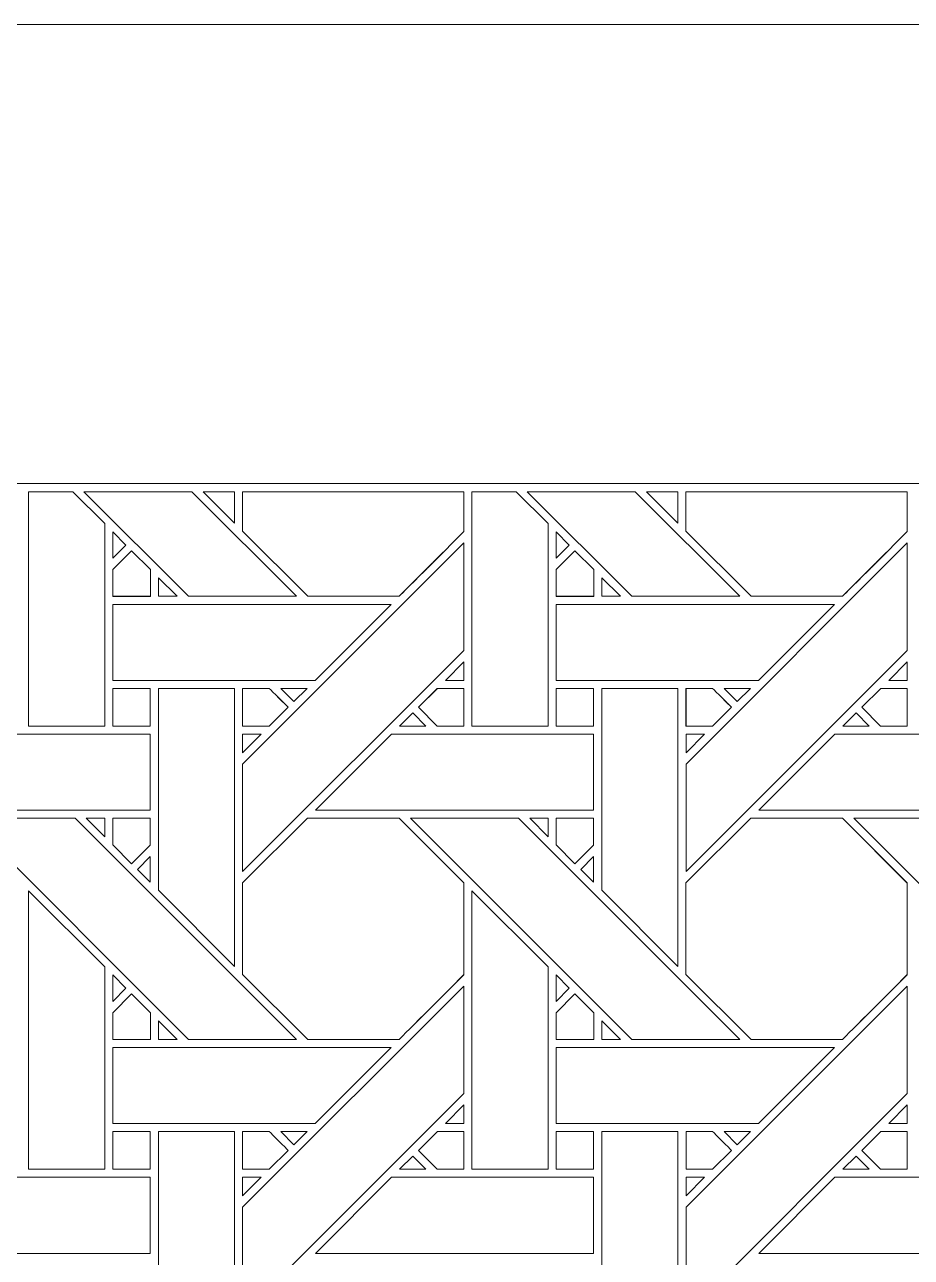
# Model space of a CAD drawing. Header units: inches. Extents: x 2.4 to 22.4, y -0.9 to 19.1.
# Drawn here: x 10.256 to 12.154, y 16.456 to 19.095 of the extents above; entities that cross this region are included whole.
import ezdxf

# ---------------------------------------------------------------- set-up
doc = ezdxf.new("R2010")
doc.units = ezdxf.units.IN
doc.header["$MEASUREMENT"] = 0
doc.layers.add('Design', color=7, linetype='Continuous', lineweight=0)

msp = doc.modelspace()

# ---------------------------------------------------------------- linework, layer by layer
at = {"layer": 'Design'}
for points, knots in [([(2.3829, 19.0948), (2.3829, 19.0948), (2.3829, -0.9052), (2.3829, -0.9052), (2.3829, -0.9052), (22.3829, -0.9052), (22.3829, -0.9052), (22.3829, -0.9052), (22.3829, 19.0948), (22.3829, 19.0948), (22.3829, 19.0948), (2.3829, 19.0948), (2.3829, 19.0948)], [0, 0, 0, 0, 1, 1, 1, 2, 2, 2, 3, 3, 3, 4, 4, 4, 4]), ([(3.3653, 18.1123), (3.3653, 18.1123), (3.3653, 0.0772), (3.3653, 0.0772), (3.3653, 0.0772), (21.4004, 0.0772), (21.4004, 0.0772), (21.4004, 0.0772), (21.4004, 18.1123), (21.4004, 18.1123), (21.4004, 18.1123), (3.3653, 18.1123), (3.3653, 18.1123)], [0, 0, 0, 0, 1, 1, 1, 2, 2, 2, 3, 3, 3, 4, 4, 4, 4]), ([(10.3594, 18.0948), (10.3594, 18.0948), (10.4278, 18.0267), (10.4278, 18.0267), (10.4278, 18.0267), (10.4278, 17.593), (10.4278, 17.593), (10.4278, 17.593), (10.265, 17.593), (10.265, 17.593), (10.265, 17.593), (10.265, 18.0948), (10.265, 18.0948), (10.265, 18.0948), (10.3594, 18.0948), (10.3594, 18.0948)], [0, 0, 0, 0, 1, 1, 1, 2, 2, 2, 3, 3, 3, 4, 4, 4, 5, 5, 5, 5]), ([(10.838, 17.871), (10.838, 17.871), (10.6069, 17.871), (10.6069, 17.871), (10.6069, 17.871), (10.3832, 18.0948), (10.3832, 18.0948), (10.3832, 18.0948), (10.6141, 18.0948), (10.6141, 18.0948), (10.6141, 18.0948), (10.838, 17.871), (10.838, 17.871)], [0, 0, 0, 0, 1, 1, 1, 2, 2, 2, 3, 3, 3, 4, 4, 4, 4]), ([(10.7058, 18.0948), (10.7058, 18.0948), (10.7058, 18.0274), (10.7058, 18.0274), (10.7058, 18.0274), (10.6384, 18.0948), (10.6384, 18.0948), (10.6384, 18.0948), (10.7058, 18.0948), (10.7058, 18.0948)], [0, 0, 0, 0, 1, 1, 1, 2, 2, 2, 3, 3, 3, 3]), ([(11.1966, 18.0098), (11.1788, 17.9919), (11.0668, 17.8801), (11.0579, 17.8711), (11.0579, 17.8711), (10.8621, 17.8711), (10.8621, 17.8711), (10.8621, 17.8711), (10.7229, 18.0104), (10.7229, 18.0104), (10.7229, 18.0104), (10.7229, 18.0948), (10.7229, 18.0948), (10.7229, 18.0948), (11.1966, 18.0948), (11.1966, 18.0948), (11.1966, 18.0948), (11.1966, 18.0098), (11.1966, 18.0098)], [0, 0, 0, 0, 1, 1, 1, 2, 2, 2, 3, 3, 3, 4, 4, 4, 5, 5, 5, 6, 6, 6, 6]), ([(11.1966, 18.0948), (11.1966, 18.0948), (11.1966, 18.0097), (11.1966, 18.0097), (11.1784, 17.9914), (11.0666, 17.8797), (11.0579, 17.871), (11.0579, 17.871), (10.8622, 17.871), (10.8622, 17.871), (10.8622, 17.871), (10.7229, 18.0102), (10.7229, 18.0102), (10.7229, 18.0102), (10.7229, 18.0948), (10.7229, 18.0948), (10.7229, 18.0948), (11.1966, 18.0948), (11.1966, 18.0948)], [0, 0, 0, 0, 1, 1, 1, 2, 2, 2, 3, 3, 3, 4, 4, 4, 5, 5, 5, 6, 6, 6, 6]), ([(11.3082, 18.0948), (11.3082, 18.0948), (11.3765, 18.0267), (11.3765, 18.0267), (11.3765, 18.0267), (11.3765, 17.593), (11.3765, 17.593), (11.3765, 17.593), (11.2137, 17.593), (11.2137, 17.593), (11.2137, 17.593), (11.2137, 18.0948), (11.2137, 18.0948), (11.2137, 18.0948), (11.3082, 18.0948), (11.3082, 18.0948)], [0, 0, 0, 0, 1, 1, 1, 2, 2, 2, 3, 3, 3, 4, 4, 4, 5, 5, 5, 5]), ([(11.7867, 17.871), (11.7867, 17.871), (11.5556, 17.871), (11.5556, 17.871), (11.5556, 17.871), (11.3319, 18.0948), (11.3319, 18.0948), (11.3319, 18.0948), (11.5629, 18.0948), (11.5629, 18.0948), (11.5629, 18.0948), (11.7867, 17.871), (11.7867, 17.871)], [0, 0, 0, 0, 1, 1, 1, 2, 2, 2, 3, 3, 3, 4, 4, 4, 4]), ([(11.6545, 18.0948), (11.6545, 18.0948), (11.6545, 18.0274), (11.6545, 18.0274), (11.6545, 18.0274), (11.5871, 18.0948), (11.5871, 18.0948), (11.5871, 18.0948), (11.6545, 18.0948), (11.6545, 18.0948)], [0, 0, 0, 0, 1, 1, 1, 2, 2, 2, 3, 3, 3, 3]), ([(12.1453, 18.0098), (12.1275, 17.9919), (12.0156, 17.8801), (12.0066, 17.8711), (12.0066, 17.8711), (11.8109, 17.8711), (11.8109, 17.8711), (11.8109, 17.8711), (11.6716, 18.0104), (11.6716, 18.0104), (11.6716, 18.0104), (11.6716, 18.0948), (11.6716, 18.0948), (11.6716, 18.0948), (12.1453, 18.0948), (12.1453, 18.0948), (12.1453, 18.0948), (12.1453, 18.0098), (12.1453, 18.0098)], [0, 0, 0, 0, 1, 1, 1, 2, 2, 2, 3, 3, 3, 4, 4, 4, 5, 5, 5, 6, 6, 6, 6]), ([(12.1453, 18.0948), (12.1453, 18.0948), (12.1453, 18.0097), (12.1453, 18.0097), (12.1272, 17.9914), (12.0154, 17.8797), (12.0066, 17.871), (12.0066, 17.871), (11.8109, 17.871), (11.8109, 17.871), (11.8109, 17.871), (11.6716, 18.0102), (11.6716, 18.0102), (11.6716, 18.0102), (11.6716, 18.0948), (11.6716, 18.0948), (11.6716, 18.0948), (12.1453, 18.0948), (12.1453, 18.0948)], [0, 0, 0, 0, 1, 1, 1, 2, 2, 2, 3, 3, 3, 4, 4, 4, 5, 5, 5, 6, 6, 6, 6]), ([(10.4451, 17.9524), (10.4451, 17.9524), (10.4451, 18.0092), (10.4451, 18.0092), (10.4451, 18.0092), (10.4733, 17.9806), (10.4733, 17.9806), (10.4733, 17.9806), (10.4451, 17.9524), (10.4451, 17.9524)], [0, 0, 0, 0, 1, 1, 1, 2, 2, 2, 3, 3, 3, 3]), ([(11.3938, 17.9524), (11.3938, 17.9524), (11.3938, 18.0092), (11.3938, 18.0092), (11.3938, 18.0092), (11.422, 17.9806), (11.422, 17.9806), (11.422, 17.9806), (11.3938, 17.9524), (11.3938, 17.9524)], [0, 0, 0, 0, 1, 1, 1, 2, 2, 2, 3, 3, 3, 3]), ([(11.1966, 17.7552), (11.1966, 17.7552), (10.7229, 17.2815), (10.7229, 17.2815), (10.7229, 17.2815), (10.7229, 17.5116), (10.7229, 17.5116), (10.7229, 17.5116), (11.1966, 17.9852), (11.1966, 17.9852), (11.1966, 17.9852), (11.1966, 17.7552), (11.1966, 17.7552)], [0, 0, 0, 0, 1, 1, 1, 2, 2, 2, 3, 3, 3, 4, 4, 4, 4]), ([(12.1453, 17.7552), (12.1453, 17.7552), (11.6717, 17.2815), (11.6717, 17.2815), (11.6717, 17.2815), (11.6717, 17.5116), (11.6717, 17.5116), (11.6717, 17.5116), (12.1453, 17.9852), (12.1453, 17.9852), (12.1453, 17.9852), (12.1453, 17.7552), (12.1453, 17.7552)], [0, 0, 0, 0, 1, 1, 1, 2, 2, 2, 3, 3, 3, 4, 4, 4, 4]), ([(10.445, 17.8709), (10.445, 17.8709), (10.445, 17.9282), (10.445, 17.9282), (10.445, 17.9282), (10.4854, 17.9685), (10.4854, 17.9685), (10.4854, 17.9685), (10.5257, 17.9282), (10.5257, 17.9282), (10.5257, 17.9282), (10.5257, 17.8709), (10.5257, 17.8709), (10.5257, 17.8709), (10.445, 17.8709), (10.445, 17.8709)], [0, 0, 0, 0, 1, 1, 1, 2, 2, 2, 3, 3, 3, 4, 4, 4, 5, 5, 5, 5]), ([(10.4854, 17.9683), (10.4854, 17.9683), (10.5258, 17.928), (10.5258, 17.928), (10.5258, 17.928), (10.5258, 17.8707), (10.5258, 17.8707), (10.5258, 17.8707), (10.4451, 17.8707), (10.4451, 17.8707), (10.4451, 17.8707), (10.4451, 17.928), (10.4451, 17.928), (10.4451, 17.928), (10.4854, 17.9683), (10.4854, 17.9683)], [0, 0, 0, 0, 1, 1, 1, 2, 2, 2, 3, 3, 3, 4, 4, 4, 5, 5, 5, 5]), ([(11.3938, 17.8709), (11.3938, 17.8709), (11.3938, 17.9282), (11.3938, 17.9282), (11.3938, 17.9282), (11.4341, 17.9685), (11.4341, 17.9685), (11.4341, 17.9685), (11.4744, 17.9282), (11.4744, 17.9282), (11.4744, 17.9282), (11.4744, 17.8709), (11.4744, 17.8709), (11.4744, 17.8709), (11.3938, 17.8709), (11.3938, 17.8709)], [0, 0, 0, 0, 1, 1, 1, 2, 2, 2, 3, 3, 3, 4, 4, 4, 5, 5, 5, 5]), ([(11.4341, 17.9683), (11.4341, 17.9683), (11.4745, 17.928), (11.4745, 17.928), (11.4745, 17.928), (11.4745, 17.8707), (11.4745, 17.8707), (11.4745, 17.8707), (11.3938, 17.8707), (11.3938, 17.8707), (11.3938, 17.8707), (11.3938, 17.928), (11.3938, 17.928), (11.3938, 17.928), (11.4341, 17.9683), (11.4341, 17.9683)], [0, 0, 0, 0, 1, 1, 1, 2, 2, 2, 3, 3, 3, 4, 4, 4, 5, 5, 5, 5]), ([(10.543, 17.871), (10.543, 17.871), (10.543, 17.9107), (10.543, 17.9107), (10.543, 17.9107), (10.5827, 17.871), (10.5827, 17.871), (10.5827, 17.871), (10.543, 17.871), (10.543, 17.871)], [0, 0, 0, 0, 1, 1, 1, 2, 2, 2, 3, 3, 3, 3]), ([(11.4917, 17.871), (11.4917, 17.871), (11.4917, 17.9107), (11.4917, 17.9107), (11.4917, 17.9107), (11.5314, 17.871), (11.5314, 17.871), (11.5314, 17.871), (11.4917, 17.871), (11.4917, 17.871)], [0, 0, 0, 0, 1, 1, 1, 2, 2, 2, 3, 3, 3, 3]), ([(11.0408, 17.8537), (11.0408, 17.8537), (10.8781, 17.691), (10.8781, 17.691), (10.8781, 17.691), (10.4451, 17.691), (10.4451, 17.691), (10.4451, 17.691), (10.4451, 17.8537), (10.4451, 17.8537), (10.4451, 17.8537), (11.0408, 17.8537), (11.0408, 17.8537)], [0, 0, 0, 0, 1, 1, 1, 2, 2, 2, 3, 3, 3, 4, 4, 4, 4]), ([(11.9895, 17.8537), (11.9895, 17.8537), (11.8268, 17.691), (11.8268, 17.691), (11.8268, 17.691), (11.3938, 17.691), (11.3938, 17.691), (11.3938, 17.691), (11.3938, 17.8537), (11.3938, 17.8537), (11.3938, 17.8537), (11.9895, 17.8537), (11.9895, 17.8537)], [0, 0, 0, 0, 1, 1, 1, 2, 2, 2, 3, 3, 3, 4, 4, 4, 4]), ([(11.1966, 17.691), (11.1966, 17.691), (11.1568, 17.691), (11.1568, 17.691), (11.1568, 17.691), (11.1966, 17.7308), (11.1966, 17.7308), (11.1966, 17.7308), (11.1966, 17.691), (11.1966, 17.691)], [0, 0, 0, 0, 1, 1, 1, 2, 2, 2, 3, 3, 3, 3]), ([(12.1056, 17.691), (12.1056, 17.691), (12.1453, 17.7308), (12.1453, 17.7308), (12.1453, 17.7308), (12.1453, 17.691), (12.1453, 17.691), (12.1453, 17.691), (12.1056, 17.691), (12.1056, 17.691)], [0, 0, 0, 0, 1, 1, 1, 2, 2, 2, 3, 3, 3, 3]), ([(10.445, 17.5931), (10.445, 17.5931), (10.445, 17.6739), (10.445, 17.6739), (10.445, 17.6739), (10.5253, 17.6739), (10.5253, 17.6739), (10.5253, 17.6739), (10.5253, 17.5931), (10.5253, 17.5931), (10.5253, 17.5931), (10.445, 17.5931), (10.445, 17.5931)], [0, 0, 0, 0, 1, 1, 1, 2, 2, 2, 3, 3, 3, 4, 4, 4, 4]), ([(10.5253, 17.593), (10.5253, 17.593), (10.4451, 17.593), (10.4451, 17.593), (10.4451, 17.593), (10.4451, 17.6737), (10.4451, 17.6737), (10.4451, 17.6737), (10.5253, 17.6737), (10.5253, 17.6737), (10.5253, 17.6737), (10.5253, 17.593), (10.5253, 17.593)], [0, 0, 0, 0, 1, 1, 1, 2, 2, 2, 3, 3, 3, 4, 4, 4, 4]), ([(10.5429, 17.2416), (10.5429, 17.2416), (10.5429, 17.6737), (10.5429, 17.6737), (10.5429, 17.6737), (10.7058, 17.6737), (10.7058, 17.6737), (10.7058, 17.6737), (10.7058, 17.0786), (10.7058, 17.0786), (10.7058, 17.0786), (10.5429, 17.2416), (10.5429, 17.2416)], [0, 0, 0, 0, 1, 1, 1, 2, 2, 2, 3, 3, 3, 4, 4, 4, 4]), ([(10.7229, 17.5931), (10.7229, 17.5931), (10.7229, 17.6739), (10.7229, 17.6739), (10.7229, 17.6739), (10.78, 17.6739), (10.78, 17.6739), (10.7851, 17.6688), (10.8159, 17.638), (10.8203, 17.6335), (10.8203, 17.6335), (10.7799, 17.5931), (10.7799, 17.5931), (10.7799, 17.5931), (10.7229, 17.5931), (10.7229, 17.5931)], [0, 0, 0, 0, 1, 1, 1, 2, 2, 2, 3, 3, 3, 4, 4, 4, 5, 5, 5, 5]), ([(10.8203, 17.6334), (10.8203, 17.6334), (10.7799, 17.593), (10.7799, 17.593), (10.7799, 17.593), (10.7229, 17.593), (10.7229, 17.593), (10.7229, 17.593), (10.7229, 17.6737), (10.7229, 17.6737), (10.7229, 17.6737), (10.78, 17.6737), (10.78, 17.6737), (10.7852, 17.6685), (10.816, 17.6377), (10.8203, 17.6334)], [0, 0, 0, 0, 1, 1, 1, 2, 2, 2, 3, 3, 3, 4, 4, 4, 5, 5, 5, 5]), ([(10.8044, 17.6737), (10.8044, 17.6737), (10.8608, 17.6737), (10.8608, 17.6737), (10.8608, 17.6737), (10.8325, 17.6456), (10.8325, 17.6456), (10.8325, 17.6456), (10.8044, 17.6737), (10.8044, 17.6737)], [0, 0, 0, 0, 1, 1, 1, 2, 2, 2, 3, 3, 3, 3]), ([(11.1395, 17.5931), (11.1395, 17.5931), (11.0991, 17.6335), (11.0991, 17.6335), (11.0991, 17.6335), (11.1395, 17.6739), (11.1395, 17.6739), (11.1395, 17.6739), (11.1966, 17.6739), (11.1966, 17.6739), (11.1966, 17.6739), (11.1966, 17.5931), (11.1966, 17.5931), (11.1966, 17.5931), (11.1395, 17.5931), (11.1395, 17.5931)], [0, 0, 0, 0, 1, 1, 1, 2, 2, 2, 3, 3, 3, 4, 4, 4, 5, 5, 5, 5]), ([(11.0991, 17.6333), (11.0991, 17.6333), (11.1396, 17.6738), (11.1396, 17.6738), (11.1396, 17.6738), (11.1966, 17.6738), (11.1966, 17.6738), (11.1966, 17.6738), (11.1966, 17.593), (11.1966, 17.593), (11.1966, 17.593), (11.1395, 17.593), (11.1395, 17.593), (11.1395, 17.593), (11.0991, 17.6333), (11.0991, 17.6333)], [0, 0, 0, 0, 1, 1, 1, 2, 2, 2, 3, 3, 3, 4, 4, 4, 5, 5, 5, 5]), ([(11.3938, 17.5931), (11.3938, 17.5931), (11.3938, 17.6739), (11.3938, 17.6739), (11.3938, 17.6739), (11.474, 17.6739), (11.474, 17.6739), (11.474, 17.6739), (11.474, 17.5931), (11.474, 17.5931), (11.474, 17.5931), (11.3938, 17.5931), (11.3938, 17.5931)], [0, 0, 0, 0, 1, 1, 1, 2, 2, 2, 3, 3, 3, 4, 4, 4, 4]), ([(11.4741, 17.593), (11.4741, 17.593), (11.3938, 17.593), (11.3938, 17.593), (11.3938, 17.593), (11.3938, 17.6737), (11.3938, 17.6737), (11.3938, 17.6737), (11.4741, 17.6737), (11.4741, 17.6737), (11.4741, 17.6737), (11.4741, 17.593), (11.4741, 17.593)], [0, 0, 0, 0, 1, 1, 1, 2, 2, 2, 3, 3, 3, 4, 4, 4, 4]), ([(11.4916, 17.2415), (11.4916, 17.2415), (11.4916, 17.6737), (11.4916, 17.6737), (11.4916, 17.6737), (11.6545, 17.6737), (11.6545, 17.6737), (11.6545, 17.6737), (11.6545, 17.0786), (11.6545, 17.0786), (11.6545, 17.0786), (11.4916, 17.2415), (11.4916, 17.2415)], [0, 0, 0, 0, 1, 1, 1, 2, 2, 2, 3, 3, 3, 4, 4, 4, 4]), ([(11.6716, 17.5931), (11.6716, 17.5931), (11.6716, 17.6739), (11.6716, 17.6739), (11.6716, 17.6739), (11.7287, 17.6739), (11.7287, 17.6739), (11.7338, 17.6688), (11.7646, 17.638), (11.769, 17.6335), (11.769, 17.6335), (11.7286, 17.5931), (11.7286, 17.5931), (11.7286, 17.5931), (11.6716, 17.5931), (11.6716, 17.5931)], [0, 0, 0, 0, 1, 1, 1, 2, 2, 2, 3, 3, 3, 4, 4, 4, 5, 5, 5, 5]), ([(11.7691, 17.6334), (11.7691, 17.6334), (11.7286, 17.593), (11.7286, 17.593), (11.7286, 17.593), (11.6717, 17.593), (11.6717, 17.593), (11.6717, 17.593), (11.6717, 17.6737), (11.6717, 17.6737), (11.6717, 17.6737), (11.7287, 17.6737), (11.7287, 17.6737), (11.7339, 17.6686), (11.7646, 17.6378), (11.7691, 17.6334)], [0, 0, 0, 0, 1, 1, 1, 2, 2, 2, 3, 3, 3, 4, 4, 4, 5, 5, 5, 5]), ([(11.7531, 17.6737), (11.7531, 17.6737), (11.8096, 17.6737), (11.8096, 17.6737), (11.8096, 17.6737), (11.7813, 17.6456), (11.7813, 17.6456), (11.7813, 17.6456), (11.7531, 17.6737), (11.7531, 17.6737)], [0, 0, 0, 0, 1, 1, 1, 2, 2, 2, 3, 3, 3, 3]), ([(12.0882, 17.5931), (12.0882, 17.5931), (12.0478, 17.6335), (12.0478, 17.6335), (12.0478, 17.6335), (12.0883, 17.6739), (12.0883, 17.6739), (12.0883, 17.6739), (12.1453, 17.6739), (12.1453, 17.6739), (12.1453, 17.6739), (12.1453, 17.5931), (12.1453, 17.5931), (12.1453, 17.5931), (12.0882, 17.5931), (12.0882, 17.5931)], [0, 0, 0, 0, 1, 1, 1, 2, 2, 2, 3, 3, 3, 4, 4, 4, 5, 5, 5, 5]), ([(12.1453, 17.593), (12.1453, 17.593), (12.0882, 17.593), (12.0882, 17.593), (12.0882, 17.593), (12.0479, 17.6333), (12.0479, 17.6333), (12.0479, 17.6333), (12.0883, 17.6738), (12.0883, 17.6738), (12.0883, 17.6738), (12.1453, 17.6738), (12.1453, 17.6738), (12.1453, 17.6738), (12.1453, 17.593), (12.1453, 17.593)], [0, 0, 0, 0, 1, 1, 1, 2, 2, 2, 3, 3, 3, 4, 4, 4, 5, 5, 5, 5]), ([(11.1153, 17.593), (11.1153, 17.593), (11.0588, 17.593), (11.0588, 17.593), (11.0588, 17.593), (11.087, 17.6212), (11.087, 17.6212), (11.087, 17.6212), (11.1153, 17.593), (11.1153, 17.593)], [0, 0, 0, 0, 1, 1, 1, 2, 2, 2, 3, 3, 3, 3]), ([(12.0075, 17.593), (12.0075, 17.593), (12.0358, 17.6212), (12.0358, 17.6212), (12.0358, 17.6212), (12.064, 17.593), (12.064, 17.593), (12.064, 17.593), (12.0075, 17.593), (12.0075, 17.593)], [0, 0, 0, 0, 1, 1, 1, 2, 2, 2, 3, 3, 3, 3]), ([(10.5253, 17.5758), (10.5253, 17.5758), (10.5253, 17.413), (10.5253, 17.413), (10.5253, 17.413), (9.9301, 17.413), (9.9301, 17.413), (9.9301, 17.413), (10.0929, 17.5758), (10.0929, 17.5758), (10.0929, 17.5758), (10.5253, 17.5758), (10.5253, 17.5758)], [0, 0, 0, 0, 1, 1, 1, 2, 2, 2, 3, 3, 3, 4, 4, 4, 4]), ([(10.7628, 17.5758), (10.7628, 17.5758), (10.7229, 17.536), (10.7229, 17.536), (10.7229, 17.536), (10.7229, 17.5758), (10.7229, 17.5758), (10.7229, 17.5758), (10.7628, 17.5758), (10.7628, 17.5758)], [0, 0, 0, 0, 1, 1, 1, 2, 2, 2, 3, 3, 3, 3]), ([(11.4741, 17.5758), (11.4741, 17.5758), (11.4741, 17.413), (11.4741, 17.413), (11.4741, 17.413), (10.8788, 17.413), (10.8788, 17.413), (10.8788, 17.413), (11.0416, 17.5758), (11.0416, 17.5758), (11.0416, 17.5758), (11.4741, 17.5758), (11.4741, 17.5758)], [0, 0, 0, 0, 1, 1, 1, 2, 2, 2, 3, 3, 3, 4, 4, 4, 4]), ([(11.7115, 17.5758), (11.7115, 17.5758), (11.6717, 17.536), (11.6717, 17.536), (11.6717, 17.536), (11.6717, 17.5758), (11.6717, 17.5758), (11.6717, 17.5758), (11.7115, 17.5758), (11.7115, 17.5758)], [0, 0, 0, 0, 1, 1, 1, 2, 2, 2, 3, 3, 3, 3]), ([(12.4228, 17.5758), (12.4228, 17.5758), (12.4228, 17.413), (12.4228, 17.413), (12.4228, 17.413), (11.8275, 17.413), (11.8275, 17.413), (11.8275, 17.413), (11.9904, 17.5758), (11.9904, 17.5758), (11.9904, 17.5758), (12.4228, 17.5758), (12.4228, 17.5758)], [0, 0, 0, 0, 1, 1, 1, 2, 2, 2, 3, 3, 3, 4, 4, 4, 4]), ([(10.838, 16.9222), (10.838, 16.9222), (10.6069, 16.9222), (10.6069, 16.9222), (10.6069, 16.9222), (10.1334, 17.3959), (10.1334, 17.3959), (10.1334, 17.3959), (10.3643, 17.3959), (10.3643, 17.3959), (10.3643, 17.3959), (10.838, 16.9222), (10.838, 16.9222)], [0, 0, 0, 0, 1, 1, 1, 2, 2, 2, 3, 3, 3, 4, 4, 4, 4]), ([(10.3884, 17.3959), (10.3884, 17.3959), (10.4279, 17.3959), (10.4279, 17.3959), (10.4279, 17.3959), (10.4279, 17.356), (10.4279, 17.356), (10.4279, 17.356), (10.3884, 17.3959), (10.3884, 17.3959)], [0, 0, 0, 0, 1, 1, 1, 2, 2, 2, 3, 3, 3, 3]), ([(10.5253, 17.396), (10.5253, 17.396), (10.5253, 17.3384), (10.5253, 17.3384), (10.5253, 17.3384), (10.4853, 17.2985), (10.4853, 17.2985), (10.4853, 17.2985), (10.445, 17.3388), (10.445, 17.3388), (10.445, 17.3388), (10.445, 17.396), (10.445, 17.396), (10.445, 17.396), (10.5253, 17.396), (10.5253, 17.396)], [0, 0, 0, 0, 1, 1, 1, 2, 2, 2, 3, 3, 3, 4, 4, 4, 5, 5, 5, 5]), ([(10.4854, 17.2983), (10.4854, 17.2983), (10.4451, 17.3387), (10.4451, 17.3387), (10.4451, 17.3387), (10.4451, 17.3959), (10.4451, 17.3959), (10.4451, 17.3959), (10.5253, 17.3959), (10.5253, 17.3959), (10.5253, 17.3959), (10.5253, 17.3383), (10.5253, 17.3383), (10.5253, 17.3383), (10.4854, 17.2983), (10.4854, 17.2983)], [0, 0, 0, 0, 1, 1, 1, 2, 2, 2, 3, 3, 3, 4, 4, 4, 5, 5, 5, 5]), ([(10.8616, 17.396), (10.8616, 17.396), (11.0578, 17.396), (11.0578, 17.396), (11.0578, 17.396), (11.1966, 17.2573), (11.1966, 17.2573), (11.1966, 17.2573), (11.1966, 17.0611), (11.1966, 17.0611), (11.1788, 17.0431), (11.0668, 16.9314), (11.0579, 16.9224), (11.0579, 16.9224), (10.8621, 16.9224), (10.8621, 16.9224), (10.8621, 16.9224), (10.7229, 17.0616), (10.7229, 17.0616), (10.7229, 17.0616), (10.7229, 17.2573), (10.7229, 17.2573), (10.7229, 17.2573), (10.8616, 17.396), (10.8616, 17.396)], [0, 0, 0, 0, 1, 1, 1, 2, 2, 2, 3, 3, 3, 4, 4, 4, 5, 5, 5, 6, 6, 6, 7, 7, 7, 8, 8, 8, 8]), ([(11.1966, 17.2572), (11.1966, 17.2572), (11.1966, 17.0609), (11.1966, 17.0609), (11.1787, 17.0429), (11.0668, 16.9312), (11.0579, 16.9222), (11.0579, 16.9222), (10.8622, 16.9222), (10.8622, 16.9222), (10.8622, 16.9222), (10.7229, 17.0615), (10.7229, 17.0615), (10.7229, 17.0615), (10.7229, 17.2572), (10.7229, 17.2572), (10.7229, 17.2572), (10.8616, 17.3959), (10.8616, 17.3959), (10.8616, 17.3959), (11.0579, 17.3959), (11.0579, 17.3959), (11.0579, 17.3959), (11.1966, 17.2572), (11.1966, 17.2572)], [0, 0, 0, 0, 1, 1, 1, 2, 2, 2, 3, 3, 3, 4, 4, 4, 5, 5, 5, 6, 6, 6, 7, 7, 7, 8, 8, 8, 8]), ([(11.7867, 16.9222), (11.7867, 16.9222), (11.5557, 16.9222), (11.5557, 16.9222), (11.5557, 16.9222), (11.0821, 17.3959), (11.0821, 17.3959), (11.0821, 17.3959), (11.313, 17.3959), (11.313, 17.3959), (11.313, 17.3959), (11.7867, 16.9222), (11.7867, 16.9222)], [0, 0, 0, 0, 1, 1, 1, 2, 2, 2, 3, 3, 3, 4, 4, 4, 4]), ([(11.3372, 17.3959), (11.3372, 17.3959), (11.3766, 17.3959), (11.3766, 17.3959), (11.3766, 17.3959), (11.3766, 17.356), (11.3766, 17.356), (11.3766, 17.356), (11.3372, 17.3959), (11.3372, 17.3959)], [0, 0, 0, 0, 1, 1, 1, 2, 2, 2, 3, 3, 3, 3]), ([(11.474, 17.396), (11.474, 17.396), (11.474, 17.3384), (11.474, 17.3384), (11.474, 17.3384), (11.4341, 17.2985), (11.4341, 17.2985), (11.4341, 17.2985), (11.3938, 17.3388), (11.3938, 17.3388), (11.3938, 17.3388), (11.3938, 17.396), (11.3938, 17.396), (11.3938, 17.396), (11.474, 17.396), (11.474, 17.396)], [0, 0, 0, 0, 1, 1, 1, 2, 2, 2, 3, 3, 3, 4, 4, 4, 5, 5, 5, 5]), ([(11.4341, 17.2983), (11.4341, 17.2983), (11.3938, 17.3387), (11.3938, 17.3387), (11.3938, 17.3387), (11.3938, 17.3959), (11.3938, 17.3959), (11.3938, 17.3959), (11.4741, 17.3959), (11.4741, 17.3959), (11.4741, 17.3959), (11.4741, 17.3383), (11.4741, 17.3383), (11.4741, 17.3383), (11.4341, 17.2983), (11.4341, 17.2983)], [0, 0, 0, 0, 1, 1, 1, 2, 2, 2, 3, 3, 3, 4, 4, 4, 5, 5, 5, 5]), ([(11.8104, 17.396), (11.8104, 17.396), (12.0066, 17.396), (12.0066, 17.396), (12.0066, 17.396), (12.1453, 17.2573), (12.1453, 17.2573), (12.1453, 17.2573), (12.1453, 17.0611), (12.1453, 17.0611), (12.1275, 17.0431), (12.0156, 16.9314), (12.0066, 16.9224), (12.0066, 16.9224), (11.8109, 16.9224), (11.8109, 16.9224), (11.8109, 16.9224), (11.6716, 17.0616), (11.6716, 17.0616), (11.6716, 17.0616), (11.6716, 17.2572), (11.6716, 17.2572), (11.6716, 17.2572), (11.8104, 17.396), (11.8104, 17.396)], [0, 0, 0, 0, 1, 1, 1, 2, 2, 2, 3, 3, 3, 4, 4, 4, 5, 5, 5, 6, 6, 6, 7, 7, 7, 8, 8, 8, 8]), ([(12.1453, 17.2571), (12.1453, 17.2571), (12.1453, 17.0609), (12.1453, 17.0609), (12.1275, 17.043), (12.0156, 16.9312), (12.0066, 16.9222), (12.0066, 16.9222), (11.8109, 16.9222), (11.8109, 16.9222), (11.8109, 16.9222), (11.6716, 17.0615), (11.6716, 17.0615), (11.6716, 17.0615), (11.6716, 17.2572), (11.6716, 17.2572), (11.6716, 17.2572), (11.8104, 17.3959), (11.8104, 17.3959), (11.8104, 17.3959), (12.0066, 17.3959), (12.0066, 17.3959), (12.0066, 17.3959), (12.1453, 17.2571), (12.1453, 17.2571)], [0, 0, 0, 0, 1, 1, 1, 2, 2, 2, 3, 3, 3, 4, 4, 4, 5, 5, 5, 6, 6, 6, 7, 7, 7, 8, 8, 8, 8]), ([(12.7354, 16.9222), (12.7354, 16.9222), (12.5044, 16.9222), (12.5044, 16.9222), (12.5044, 16.9222), (12.0308, 17.3959), (12.0308, 17.3959), (12.0308, 17.3959), (12.2618, 17.3959), (12.2618, 17.3959), (12.2618, 17.3959), (12.7354, 16.9222), (12.7354, 16.9222)], [0, 0, 0, 0, 1, 1, 1, 2, 2, 2, 3, 3, 3, 4, 4, 4, 4]), ([(10.5253, 17.314), (10.5253, 17.314), (10.5253, 17.2589), (10.5253, 17.2589), (10.5253, 17.2589), (10.4976, 17.2863), (10.4976, 17.2863), (10.4976, 17.2863), (10.5253, 17.314), (10.5253, 17.314)], [0, 0, 0, 0, 1, 1, 1, 2, 2, 2, 3, 3, 3, 3]), ([(11.4741, 17.314), (11.4741, 17.314), (11.4741, 17.2589), (11.4741, 17.2589), (11.4741, 17.2589), (11.4463, 17.2863), (11.4463, 17.2863), (11.4463, 17.2863), (11.4741, 17.314), (11.4741, 17.314)], [0, 0, 0, 0, 1, 1, 1, 2, 2, 2, 3, 3, 3, 3]), ([(10.265, 16.6442), (10.265, 16.6442), (10.265, 17.2401), (10.265, 17.2401), (10.265, 17.2401), (10.4278, 17.0779), (10.4278, 17.0779), (10.4278, 17.0779), (10.4278, 16.6442), (10.4278, 16.6442), (10.4278, 16.6442), (10.265, 16.6442), (10.265, 16.6442)], [0, 0, 0, 0, 1, 1, 1, 2, 2, 2, 3, 3, 3, 4, 4, 4, 4]), ([(11.2137, 16.6442), (11.2137, 16.6442), (11.2137, 17.2401), (11.2137, 17.2401), (11.2137, 17.2401), (11.3765, 17.0779), (11.3765, 17.0779), (11.3765, 17.0779), (11.3765, 16.6442), (11.3765, 16.6442), (11.3765, 16.6442), (11.2137, 16.6442), (11.2137, 16.6442)], [0, 0, 0, 0, 1, 1, 1, 2, 2, 2, 3, 3, 3, 4, 4, 4, 4]), ([(10.4451, 17.0037), (10.4451, 17.0037), (10.4451, 17.0604), (10.4451, 17.0604), (10.4451, 17.0604), (10.4733, 17.0318), (10.4733, 17.0318), (10.4733, 17.0318), (10.4451, 17.0037), (10.4451, 17.0037)], [0, 0, 0, 0, 1, 1, 1, 2, 2, 2, 3, 3, 3, 3]), ([(11.3938, 17.0037), (11.3938, 17.0037), (11.3938, 17.0604), (11.3938, 17.0604), (11.3938, 17.0604), (11.422, 17.0318), (11.422, 17.0318), (11.422, 17.0318), (11.3938, 17.0037), (11.3938, 17.0037)], [0, 0, 0, 0, 1, 1, 1, 2, 2, 2, 3, 3, 3, 3]), ([(11.1966, 16.8065), (11.1966, 16.8065), (10.7229, 16.3328), (10.7229, 16.3328), (10.7229, 16.3328), (10.7229, 16.5629), (10.7229, 16.5629), (10.7229, 16.5629), (11.1966, 17.0365), (11.1966, 17.0365), (11.1966, 17.0365), (11.1966, 16.8065), (11.1966, 16.8065)], [0, 0, 0, 0, 1, 1, 1, 2, 2, 2, 3, 3, 3, 4, 4, 4, 4]), ([(12.1453, 16.8065), (12.1453, 16.8065), (11.6717, 16.3328), (11.6717, 16.3328), (11.6717, 16.3328), (11.6717, 16.5629), (11.6717, 16.5629), (11.6717, 16.5629), (12.1453, 17.0365), (12.1453, 17.0365), (12.1453, 17.0365), (12.1453, 16.8065), (12.1453, 16.8065)], [0, 0, 0, 0, 1, 1, 1, 2, 2, 2, 3, 3, 3, 4, 4, 4, 4]), ([(10.445, 16.9221), (10.445, 16.9221), (10.445, 16.9794), (10.445, 16.9794), (10.445, 16.9794), (10.4854, 17.0198), (10.4854, 17.0198), (10.4854, 17.0198), (10.5257, 16.9794), (10.5257, 16.9794), (10.5257, 16.9794), (10.5257, 16.9221), (10.5257, 16.9221), (10.5257, 16.9221), (10.445, 16.9221), (10.445, 16.9221)], [0, 0, 0, 0, 1, 1, 1, 2, 2, 2, 3, 3, 3, 4, 4, 4, 5, 5, 5, 5]), ([(10.4854, 17.0196), (10.4854, 17.0196), (10.5258, 16.9793), (10.5258, 16.9793), (10.5258, 16.9793), (10.5258, 16.922), (10.5258, 16.922), (10.5258, 16.922), (10.4451, 16.922), (10.4451, 16.922), (10.4451, 16.922), (10.4451, 16.9793), (10.4451, 16.9793), (10.4451, 16.9793), (10.4854, 17.0196), (10.4854, 17.0196)], [0, 0, 0, 0, 1, 1, 1, 2, 2, 2, 3, 3, 3, 4, 4, 4, 5, 5, 5, 5]), ([(11.3938, 16.9221), (11.3938, 16.9221), (11.3938, 16.9794), (11.3938, 16.9794), (11.3938, 16.9794), (11.4341, 17.0198), (11.4341, 17.0198), (11.4341, 17.0198), (11.4744, 16.9794), (11.4744, 16.9794), (11.4744, 16.9794), (11.4744, 16.9221), (11.4744, 16.9221), (11.4744, 16.9221), (11.3938, 16.9221), (11.3938, 16.9221)], [0, 0, 0, 0, 1, 1, 1, 2, 2, 2, 3, 3, 3, 4, 4, 4, 5, 5, 5, 5]), ([(11.4341, 17.0196), (11.4341, 17.0196), (11.4745, 16.9793), (11.4745, 16.9793), (11.4745, 16.9793), (11.4745, 16.922), (11.4745, 16.922), (11.4745, 16.922), (11.3938, 16.922), (11.3938, 16.922), (11.3938, 16.922), (11.3938, 16.9793), (11.3938, 16.9793), (11.3938, 16.9793), (11.4341, 17.0196), (11.4341, 17.0196)], [0, 0, 0, 0, 1, 1, 1, 2, 2, 2, 3, 3, 3, 4, 4, 4, 5, 5, 5, 5]), ([(10.543, 16.9222), (10.543, 16.9222), (10.543, 16.962), (10.543, 16.962), (10.543, 16.962), (10.5827, 16.9222), (10.5827, 16.9222), (10.5827, 16.9222), (10.543, 16.9222), (10.543, 16.9222)], [0, 0, 0, 0, 1, 1, 1, 2, 2, 2, 3, 3, 3, 3]), ([(11.4917, 16.9222), (11.4917, 16.9222), (11.4917, 16.962), (11.4917, 16.962), (11.4917, 16.962), (11.5314, 16.9222), (11.5314, 16.9222), (11.5314, 16.9222), (11.4917, 16.9222), (11.4917, 16.9222)], [0, 0, 0, 0, 1, 1, 1, 2, 2, 2, 3, 3, 3, 3]), ([(11.0408, 16.905), (11.0408, 16.905), (10.8781, 16.7423), (10.8781, 16.7423), (10.8781, 16.7423), (10.4451, 16.7423), (10.4451, 16.7423), (10.4451, 16.7423), (10.4451, 16.905), (10.4451, 16.905), (10.4451, 16.905), (11.0408, 16.905), (11.0408, 16.905)], [0, 0, 0, 0, 1, 1, 1, 2, 2, 2, 3, 3, 3, 4, 4, 4, 4]), ([(11.9895, 16.905), (11.9895, 16.905), (11.8268, 16.7423), (11.8268, 16.7423), (11.8268, 16.7423), (11.3938, 16.7423), (11.3938, 16.7423), (11.3938, 16.7423), (11.3938, 16.905), (11.3938, 16.905), (11.3938, 16.905), (11.9895, 16.905), (11.9895, 16.905)], [0, 0, 0, 0, 1, 1, 1, 2, 2, 2, 3, 3, 3, 4, 4, 4, 4]), ([(11.1966, 16.7423), (11.1966, 16.7423), (11.1568, 16.7423), (11.1568, 16.7423), (11.1568, 16.7423), (11.1966, 16.7821), (11.1966, 16.7821), (11.1966, 16.7821), (11.1966, 16.7423), (11.1966, 16.7423)], [0, 0, 0, 0, 1, 1, 1, 2, 2, 2, 3, 3, 3, 3]), ([(12.1056, 16.7423), (12.1056, 16.7423), (12.1453, 16.7821), (12.1453, 16.7821), (12.1453, 16.7821), (12.1453, 16.7423), (12.1453, 16.7423), (12.1453, 16.7423), (12.1056, 16.7423), (12.1056, 16.7423)], [0, 0, 0, 0, 1, 1, 1, 2, 2, 2, 3, 3, 3, 3]), ([(10.445, 16.7251), (10.445, 16.7251), (10.5253, 16.7251), (10.5253, 16.7251), (10.5253, 16.7251), (10.5253, 16.6444), (10.5253, 16.6444), (10.5253, 16.6444), (10.445, 16.6444), (10.445, 16.6444), (10.445, 16.6444), (10.445, 16.7251), (10.445, 16.7251)], [0, 0, 0, 0, 1, 1, 1, 2, 2, 2, 3, 3, 3, 4, 4, 4, 4]), ([(10.5253, 16.6442), (10.5253, 16.6442), (10.4451, 16.6442), (10.4451, 16.6442), (10.4451, 16.6442), (10.4451, 16.725), (10.4451, 16.725), (10.4451, 16.725), (10.5253, 16.725), (10.5253, 16.725), (10.5253, 16.725), (10.5253, 16.6442), (10.5253, 16.6442)], [0, 0, 0, 0, 1, 1, 1, 2, 2, 2, 3, 3, 3, 4, 4, 4, 4]), ([(10.5429, 16.2928), (10.5429, 16.2928), (10.5429, 16.725), (10.5429, 16.725), (10.5429, 16.725), (10.7058, 16.725), (10.7058, 16.725), (10.7058, 16.725), (10.7058, 16.1299), (10.7058, 16.1299), (10.7058, 16.1299), (10.5429, 16.2928), (10.5429, 16.2928)], [0, 0, 0, 0, 1, 1, 1, 2, 2, 2, 3, 3, 3, 4, 4, 4, 4]), ([(10.78, 16.7251), (10.7851, 16.72), (10.8159, 16.6892), (10.8203, 16.6847), (10.8203, 16.6847), (10.7799, 16.6443), (10.7799, 16.6443), (10.7799, 16.6443), (10.7229, 16.6443), (10.7229, 16.6443), (10.7229, 16.6443), (10.7229, 16.7251), (10.7229, 16.7251), (10.7229, 16.7251), (10.78, 16.7251), (10.78, 16.7251)], [0, 0, 0, 0, 1, 1, 1, 2, 2, 2, 3, 3, 3, 4, 4, 4, 5, 5, 5, 5]), ([(10.8203, 16.6847), (10.8203, 16.6847), (10.7799, 16.6443), (10.7799, 16.6443), (10.7799, 16.6443), (10.7229, 16.6443), (10.7229, 16.6443), (10.7229, 16.6443), (10.7229, 16.7251), (10.7229, 16.7251), (10.7229, 16.7251), (10.78, 16.7251), (10.78, 16.7251), (10.7852, 16.7199), (10.816, 16.689), (10.8203, 16.6847)], [0, 0, 0, 0, 1, 1, 1, 2, 2, 2, 3, 3, 3, 4, 4, 4, 5, 5, 5, 5]), ([(10.8044, 16.725), (10.8044, 16.725), (10.8608, 16.725), (10.8608, 16.725), (10.8608, 16.725), (10.8325, 16.6968), (10.8325, 16.6968), (10.8325, 16.6968), (10.8044, 16.725), (10.8044, 16.725)], [0, 0, 0, 0, 1, 1, 1, 2, 2, 2, 3, 3, 3, 3]), ([(11.1395, 16.6443), (11.1395, 16.6443), (11.0991, 16.6847), (11.0991, 16.6847), (11.0991, 16.6847), (11.1396, 16.7251), (11.1396, 16.7251), (11.1396, 16.7251), (11.1966, 16.7251), (11.1966, 16.7251), (11.1966, 16.7251), (11.1966, 16.6443), (11.1966, 16.6443), (11.1966, 16.6443), (11.1395, 16.6443), (11.1395, 16.6443)], [0, 0, 0, 0, 1, 1, 1, 2, 2, 2, 3, 3, 3, 4, 4, 4, 5, 5, 5, 5]), ([(11.0991, 16.6847), (11.0991, 16.6847), (11.1396, 16.7251), (11.1396, 16.7251), (11.1396, 16.7251), (11.1966, 16.7251), (11.1966, 16.7251), (11.1966, 16.7251), (11.1966, 16.6443), (11.1966, 16.6443), (11.1966, 16.6443), (11.1395, 16.6443), (11.1395, 16.6443), (11.1395, 16.6443), (11.0991, 16.6847), (11.0991, 16.6847)], [0, 0, 0, 0, 1, 1, 1, 2, 2, 2, 3, 3, 3, 4, 4, 4, 5, 5, 5, 5]), ([(11.3938, 16.7251), (11.3938, 16.7251), (11.474, 16.7251), (11.474, 16.7251), (11.474, 16.7251), (11.474, 16.6443), (11.474, 16.6443), (11.474, 16.6443), (11.3938, 16.6443), (11.3938, 16.6443), (11.3938, 16.6443), (11.3938, 16.7251), (11.3938, 16.7251)], [0, 0, 0, 0, 1, 1, 1, 2, 2, 2, 3, 3, 3, 4, 4, 4, 4]), ([(11.474, 16.6443), (11.474, 16.6443), (11.3938, 16.6443), (11.3938, 16.6443), (11.3938, 16.6443), (11.3938, 16.7251), (11.3938, 16.7251), (11.3938, 16.7251), (11.474, 16.7251), (11.474, 16.7251), (11.474, 16.7251), (11.474, 16.6443), (11.474, 16.6443)], [0, 0, 0, 0, 1, 1, 1, 2, 2, 2, 3, 3, 3, 4, 4, 4, 4]), ([(11.4916, 16.2928), (11.4916, 16.2928), (11.4916, 16.725), (11.4916, 16.725), (11.4916, 16.725), (11.6545, 16.725), (11.6545, 16.725), (11.6545, 16.725), (11.6545, 16.1299), (11.6545, 16.1299), (11.6545, 16.1299), (11.4916, 16.2928), (11.4916, 16.2928)], [0, 0, 0, 0, 1, 1, 1, 2, 2, 2, 3, 3, 3, 4, 4, 4, 4]), ([(11.7287, 16.7251), (11.7339, 16.72), (11.7646, 16.6892), (11.7691, 16.6847), (11.7691, 16.6847), (11.7286, 16.6443), (11.7286, 16.6443), (11.7286, 16.6443), (11.6717, 16.6443), (11.6717, 16.6443), (11.6717, 16.6443), (11.6717, 16.7251), (11.6717, 16.7251), (11.6717, 16.7251), (11.7287, 16.7251), (11.7287, 16.7251)], [0, 0, 0, 0, 1, 1, 1, 2, 2, 2, 3, 3, 3, 4, 4, 4, 5, 5, 5, 5]), ([(11.7691, 16.6847), (11.7691, 16.6847), (11.7286, 16.6443), (11.7286, 16.6443), (11.7286, 16.6443), (11.6717, 16.6443), (11.6717, 16.6443), (11.6717, 16.6443), (11.6717, 16.7251), (11.6717, 16.7251), (11.6717, 16.7251), (11.7287, 16.7251), (11.7287, 16.7251), (11.7339, 16.7199), (11.7647, 16.689), (11.7691, 16.6847)], [0, 0, 0, 0, 1, 1, 1, 2, 2, 2, 3, 3, 3, 4, 4, 4, 5, 5, 5, 5]), ([(11.7531, 16.725), (11.7531, 16.725), (11.8096, 16.725), (11.8096, 16.725), (11.8096, 16.725), (11.7813, 16.6968), (11.7813, 16.6968), (11.7813, 16.6968), (11.7531, 16.725), (11.7531, 16.725)], [0, 0, 0, 0, 1, 1, 1, 2, 2, 2, 3, 3, 3, 3]), ([(12.0882, 16.6443), (12.0882, 16.6443), (12.0479, 16.6847), (12.0479, 16.6847), (12.0479, 16.6847), (12.0883, 16.7251), (12.0883, 16.7251), (12.0883, 16.7251), (12.1453, 16.7251), (12.1453, 16.7251), (12.1453, 16.7251), (12.1453, 16.6443), (12.1453, 16.6443), (12.1453, 16.6443), (12.0882, 16.6443), (12.0882, 16.6443)], [0, 0, 0, 0, 1, 1, 1, 2, 2, 2, 3, 3, 3, 4, 4, 4, 5, 5, 5, 5]), ([(12.1453, 16.6443), (12.1453, 16.6443), (12.0882, 16.6443), (12.0882, 16.6443), (12.0882, 16.6443), (12.0479, 16.6847), (12.0479, 16.6847), (12.0479, 16.6847), (12.0883, 16.7251), (12.0883, 16.7251), (12.0883, 16.7251), (12.1453, 16.7251), (12.1453, 16.7251), (12.1453, 16.7251), (12.1453, 16.6443), (12.1453, 16.6443)], [0, 0, 0, 0, 1, 1, 1, 2, 2, 2, 3, 3, 3, 4, 4, 4, 5, 5, 5, 5]), ([(11.1153, 16.6442), (11.1153, 16.6442), (11.0588, 16.6442), (11.0588, 16.6442), (11.0588, 16.6442), (11.087, 16.6725), (11.087, 16.6725), (11.087, 16.6725), (11.1153, 16.6442), (11.1153, 16.6442)], [0, 0, 0, 0, 1, 1, 1, 2, 2, 2, 3, 3, 3, 3]), ([(12.0075, 16.6442), (12.0075, 16.6442), (12.0358, 16.6725), (12.0358, 16.6725), (12.0358, 16.6725), (12.064, 16.6442), (12.064, 16.6442), (12.064, 16.6442), (12.0075, 16.6442), (12.0075, 16.6442)], [0, 0, 0, 0, 1, 1, 1, 2, 2, 2, 3, 3, 3, 3]), ([(10.5253, 16.6271), (10.5253, 16.6271), (10.5253, 16.4643), (10.5253, 16.4643), (10.5253, 16.4643), (9.9301, 16.4643), (9.9301, 16.4643), (9.9301, 16.4643), (10.0929, 16.6271), (10.0929, 16.6271), (10.0929, 16.6271), (10.5253, 16.6271), (10.5253, 16.6271)], [0, 0, 0, 0, 1, 1, 1, 2, 2, 2, 3, 3, 3, 4, 4, 4, 4]), ([(10.7628, 16.6271), (10.7628, 16.6271), (10.7229, 16.5873), (10.7229, 16.5873), (10.7229, 16.5873), (10.7229, 16.6271), (10.7229, 16.6271), (10.7229, 16.6271), (10.7628, 16.6271), (10.7628, 16.6271)], [0, 0, 0, 0, 1, 1, 1, 2, 2, 2, 3, 3, 3, 3]), ([(11.4741, 16.6271), (11.4741, 16.6271), (11.4741, 16.4643), (11.4741, 16.4643), (11.4741, 16.4643), (10.8788, 16.4643), (10.8788, 16.4643), (10.8788, 16.4643), (11.0416, 16.6271), (11.0416, 16.6271), (11.0416, 16.6271), (11.4741, 16.6271), (11.4741, 16.6271)], [0, 0, 0, 0, 1, 1, 1, 2, 2, 2, 3, 3, 3, 4, 4, 4, 4]), ([(11.7115, 16.6271), (11.7115, 16.6271), (11.6717, 16.5873), (11.6717, 16.5873), (11.6717, 16.5873), (11.6717, 16.6271), (11.6717, 16.6271), (11.6717, 16.6271), (11.7115, 16.6271), (11.7115, 16.6271)], [0, 0, 0, 0, 1, 1, 1, 2, 2, 2, 3, 3, 3, 3]), ([(12.4228, 16.6271), (12.4228, 16.6271), (12.4228, 16.4643), (12.4228, 16.4643), (12.4228, 16.4643), (11.8275, 16.4643), (11.8275, 16.4643), (11.8275, 16.4643), (11.9904, 16.6271), (11.9904, 16.6271), (11.9904, 16.6271), (12.4228, 16.6271), (12.4228, 16.6271)], [0, 0, 0, 0, 1, 1, 1, 2, 2, 2, 3, 3, 3, 4, 4, 4, 4])]:
    msp.add_open_spline(points, degree=3, knots=knots, dxfattribs=at)

doc.saveas('drawing.dxf')
